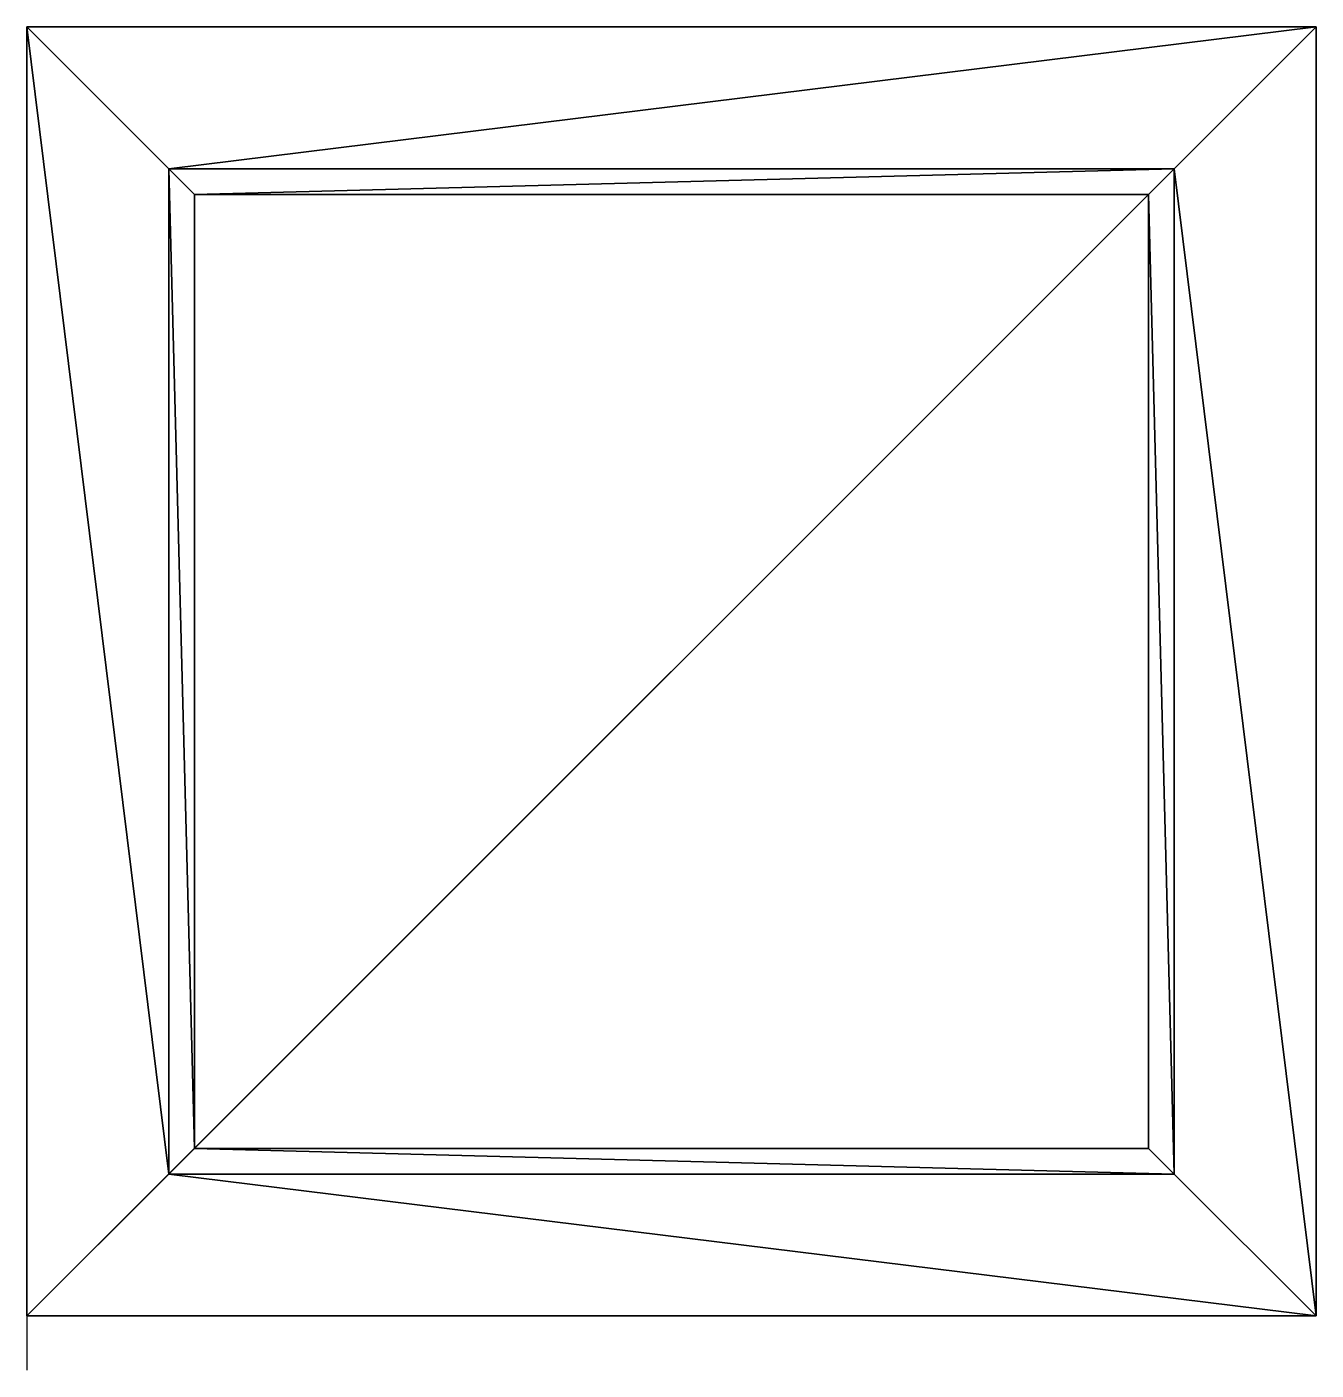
# Model space of a CAD drawing. Header units: millimetres. Extents: x 0 to 500, y -21 to 500.
import ezdxf

# ---------------------------------------------------------------- set-up
doc = ezdxf.new("R2010")
doc.units = ezdxf.units.MM
doc.layers.add('Layer1', color=10, linetype='Continuous')
doc.layers.add('LAYER15', color=7, linetype='Continuous')

msp = doc.modelspace()

# ---------------------------------------------------------------- linework, layer by layer
msp.add_line((0, 0), (0, -21))
at = {"layer": 'Layer1'}
msp.add_line((67.04, 67, 18), (67.04, 67, 14), dxfattribs=at)
at = {"layer": 'LAYER15'}
for points in [[(0, 500, 18), (500, 500, 0), (0, 500, 0), (0, 500, 18)], [(500, 500, 0), (0, 500, 18), (500, 500, 18), (500, 500, 0)], [(0, 500, 18), (0, 0, 0), (0, 0, 18), (0, 500, 18)], [(0, 0, 0), (0, 500, 18), (0, 500, 0), (0, 0, 0)], [(500, 500, 0), (0, 0, 0), (0, 500, 0), (500, 500, 0)], [(0, 0, 0), (500, 500, 0), (500, 0, 0), (0, 0, 0)], [(0, 0, 18), (55, 55, 18), (0, 500, 18), (0, 0, 18)], [(0, 500, 18), (55, 445, 18), (500, 500, 18), (0, 500, 18)], [(55, 445, 18), (0, 500, 18), (55, 55, 18), (55, 445, 18)], [(500, 500, 18), (55, 445, 18), (445, 445, 18), (500, 500, 18)], [(500, 500, 18), (445, 445, 18), (500, 0, 18), (500, 500, 18)], [(500, 500, 0), (500, 0, 18), (500, 0, 0), (500, 500, 0)], [(500, 0, 18), (500, 500, 0), (500, 500, 18), (500, 0, 18)], [(55, 55, 16), (65, 65, 16), (55, 445, 16), (55, 55, 16)], [(55, 445, 16), (65, 65, 16), (65, 435, 16), (55, 445, 16)], [(65, 435, 16), (445, 445, 16), (55, 445, 16), (65, 435, 16)], [(445, 445, 18), (55, 445, 16), (445, 445, 16), (445, 445, 18)], [(55, 445, 16), (445, 445, 18), (55, 445, 18), (55, 445, 16)], [(55, 445, 16), (55, 55, 18), (55, 55, 16), (55, 445, 16)], [(55, 55, 18), (55, 445, 16), (55, 445, 18), (55, 55, 18)], [(445, 445, 16), (65, 435, 16), (435, 435, 16), (445, 445, 16)], [(445, 445, 16), (435, 435, 16), (445, 55, 16), (445, 445, 16)], [(445, 55, 18), (500, 0, 18), (445, 445, 18), (445, 55, 18)], [(445, 445, 18), (445, 55, 16), (445, 55, 18), (445, 445, 18)], [(445, 55, 16), (445, 445, 18), (445, 445, 16), (445, 55, 16)], [(65, 65, 18), (435, 435, 18), (65, 435, 18), (65, 65, 18)], [(435, 435, 18), (65, 65, 18), (435, 65, 18), (435, 435, 18)], [(65, 435, 18), (65, 65, 16), (65, 65, 18), (65, 435, 18)], [(65, 65, 16), (65, 435, 18), (65, 435, 16), (65, 65, 16)], [(65, 435, 18), (435, 435, 16), (65, 435, 16), (65, 435, 18)], [(435, 435, 16), (65, 435, 18), (435, 435, 18), (435, 435, 16)], [(435, 65, 16), (445, 55, 16), (435, 435, 16), (435, 65, 16)], [(435, 435, 16), (435, 65, 18), (435, 65, 16), (435, 435, 16)], [(435, 65, 18), (435, 435, 16), (435, 435, 18), (435, 65, 18)], [(65, 65, 16), (55, 55, 16), (445, 55, 16), (65, 65, 16)], [(65, 65, 16), (445, 55, 16), (435, 65, 16), (65, 65, 16)], [(435, 65, 18), (65, 65, 16), (435, 65, 16), (435, 65, 18)], [(65, 65, 16), (435, 65, 18), (65, 65, 18), (65, 65, 16)], [(55, 55, 18), (0, 0, 18), (500, 0, 18), (55, 55, 18)], [(55, 55, 18), (500, 0, 18), (445, 55, 18), (55, 55, 18)], [(55, 55, 18), (445, 55, 16), (55, 55, 16), (55, 55, 18)], [(445, 55, 16), (55, 55, 18), (445, 55, 18), (445, 55, 16)], [(500, 0, 18), (0, 0, 0), (500, 0, 0), (500, 0, 18)], [(0, 0, 0), (500, 0, 18), (0, 0, 18), (0, 0, 0)]]:
    msp.add_3dface(points, dxfattribs=at)

doc.saveas('drawing.dxf')
